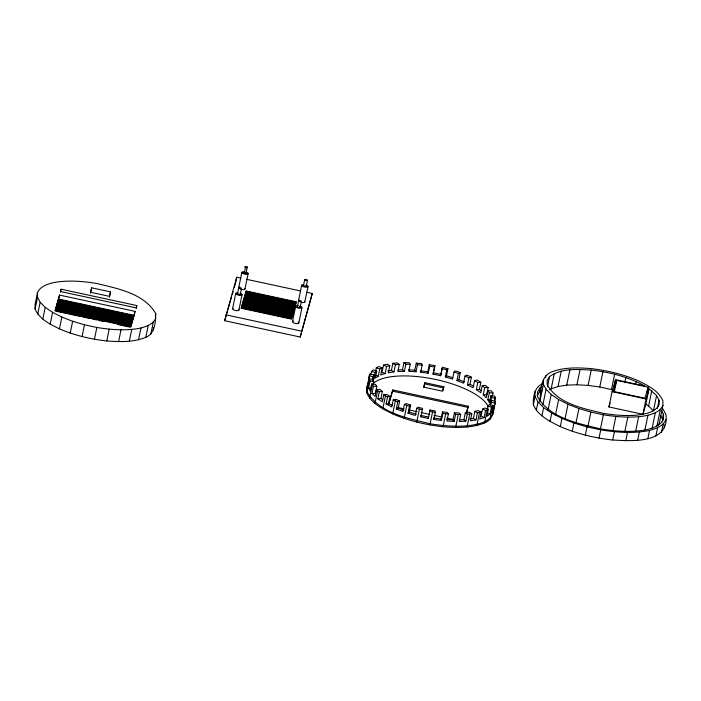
<?xml version="1.0" encoding="UTF-8"?>
<svg xmlns="http://www.w3.org/2000/svg" width="701" height="701" viewBox="0 0 701 701"><rect width="100%" height="100%" fill="white"/><g stroke="black" fill="none" stroke-linecap="round" stroke-linejoin="round"><path stroke-width="1.05" d="M37.468 292.685L35.05 304.479L35.094 309.08C39.379 319.235 50.157 324.204 59.436 328.874C74.481 335.323 90.525 339.188 106.78 340.966C119.818 341.93 133.453 342.333 145.808 337.347C155.026 333.527 155.587 322.223 155.736 313.592C143.985 293.272 117.47 288.584 96.405 283.414C81.851 281.075 66.84 279.901 52.295 282.889C46.555 284.553 39.957 286.674 37.468 292.685L37.512 297.285L35.094 309.08M37.723 314.039L40.15 302.254L37.512 297.285M42.822 319.139L45.241 307.353L40.15 302.254M50.165 324.16L52.584 312.366L45.241 307.353M55.659 309.982L56.597 306.144L132.138 322.442L132.007 322.881L56.466 306.591M55.922 309.973L57.105 304.374L132.647 320.672L132.524 321.111L56.983 304.821M56.089 309.684L57.613 302.604L133.155 318.894L133.032 319.341L57.491 303.051M56.133 309.824L58.13 300.834L133.672 317.124M56.772 307.616L58.639 299.064L134.18 315.354L134.049 315.8L58.507 299.502M57.508 304.733L59.489 295.086L135.03 311.375L134.373 314.591M60.444 292.159L61.048 289.206L136.844 305.557L136.239 308.501M59.436 328.874L61.854 317.08L52.584 312.366M70.223 333.08L72.641 321.286L61.854 317.08M90.569 293.176L91.673 287.822L110.556 291.888L109.461 297.25M82.061 336.594L84.479 324.8L72.641 321.286M94.425 339.258L96.843 327.472C111.398 329.812 126.399 330.986 140.954 327.998C146.693 326.333 153.291 324.204 155.78 318.201M106.78 340.966L109.198 329.172M118.592 341.632L121.01 329.838M129.326 341.229L131.753 329.444M138.535 339.783L140.954 327.998M145.808 337.347L148.226 325.562M150.82 334.035L153.239 322.25M155.289 315.739L155.736 313.592M306.95 292.335L312.269 293.482L300.212 337.023L224.67 320.725L236.728 277.193L240.986 278.113M235.518 283.09L236.728 277.193M232.592 308.712L235.738 293.377M237.516 293.763L241.81 272.417M244.272 273.311L245.481 267.414M240.285 294.359L241.503 288.47A1.42 0.508 11.6 0 0 239.54 287.594A1.42 0.508 11.6 0 0 239.304 288.444A1.42 0.508 11.6 0 0 241.503 288.47M245.937 273.53L247.146 267.642M238.918 310.07L242.064 294.744M244.991 288.908L248.136 273.583M292.483 321.628L295.638 306.302M298.556 300.563L301.702 285.237M297.408 306.679L298.626 300.79M303.48 285.614L304.69 279.725M300.186 307.283L301.395 301.386A1.42 0.508 11.6 0 0 299.432 300.519A1.42 0.508 11.6 0 0 299.196 301.36A1.42 0.508 11.6 0 0 301.395 301.386M306.249 286.218L307.459 280.321A1.42 0.508 11.6 0 0 305.505 279.445A1.42 0.508 11.6 0 0 305.268 280.295A1.42 0.508 11.6 0 0 307.459 280.321M298.81 322.995L301.956 307.66M301.404 302.359A3.233 1.157 11.6 0 0 304.69 302.192L308.028 286.595A3.233 1.157 11.6 0 0 305.995 285.018M300.212 337.023L312.269 293.482M372.634 380.038L373.668 374.982L369.953 374.036L366.711 387.925L366.763 392.823C371.32 403.636 382.79 408.92 392.665 413.888C408.674 420.758 425.752 424.867 443.05 426.751C456.929 427.785 471.44 428.215 484.584 422.913C493.311 419.689 493.846 409.919 495.283 402.111L495.274 401.06L491.471 400.394L490.647 404.433M369.374 374.956L367.964 385.883L369.418 378.812L373.212 379.478L373.729 381.344L373.107 384.376M368.708 380.1L369.953 374.036M366.763 392.823L369.418 378.812M370.882 374.597L371.504 371.565L373.212 369.891L376.691 371.083L375.237 378.154L378.303 376.13L379.749 369.059L382.141 367.937L380.687 375.017L385.129 373.528L386.584 366.457L389.791 365.694L388.336 372.774L393.962 371.889L395.408 364.809L397.204 364.529L399.29 364.45L397.844 371.53L404.407 371.285L405.853 364.213L403.942 362.654L402.497 369.734L404.407 371.285M371.626 384.008L373.379 386.286L371.924 393.366L375.394 393.401L376.84 386.33L375.342 384.376L371.626 384.008L370.172 391.079L368.568 388.056L370.023 380.976L369.427 379.854M372.564 379.697L373.668 374.982M369.558 398.098L372.222 385.129M376.691 371.083C373.134 373.055 375.534 378.549 372.73 381.239M375.657 370.908L376.279 367.876L377.418 367.122L379.066 366.57L382.141 367.937M382.72 399.71L380.923 398.492L382.378 391.412L379.96 389.449L376.49 389.405L375.044 396.477L371.924 393.366M374.991 403.531L377.646 390.562L376.49 389.405M389.791 365.694L387.241 364.205L383.5 365.081L382.054 372.161L385.129 373.528M390.098 396.372L387.565 396.968L386.111 404.039L388.643 403.443L390.098 396.372L386.864 394.479L383.798 394.759L382.343 401.839L377.865 398.773L379.311 391.701L377.646 390.562M382.799 408.867L385.462 395.899L383.798 394.759M387.662 370.987L391.412 370.391L392.858 363.32L397.379 362.899L399.29 364.45M388.661 404.573L392.779 389.958L468.321 406.256L466.288 413.634M399.658 400.99L397.774 401.866L396.319 408.946L398.203 408.061L399.658 400.99L395.758 399.255L393.226 399.85L391.771 406.922L386.111 404.039M392.665 413.888L395.329 400.919L393.226 399.85M403.942 362.654L409.06 362.715L410.243 364.266L408.788 371.337L416 371.749L417.454 364.669L416.271 363.127L421.748 363.661L422.16 365.133L420.705 372.205L428.25 373.247L429.704 366.176L429.292 364.704L434.9 365.694L433.06 374.097L440.614 375.727L442.454 367.324L447.939 368.726L446.484 375.797L445.328 376.928L452.557 379.075L454.011 372.003L455.168 370.873L457.849 371.67L460.294 372.625L458.848 379.697L456.956 380.582L458.41 373.502L460.294 372.625M420.749 416.806L421.135 415.483L428.688 417.113L428.311 418.436L420.749 416.806L422.589 408.411L417.884 407.202L416.718 408.332L415.264 415.413L408.035 413.266L409.2 412.135L410.646 405.055L406.247 403.557L404.363 404.442L402.909 411.513L396.319 408.946M404.144 418.366L406.808 405.388L404.363 404.442M416 371.749L414.817 370.198L416.271 363.127M408.035 413.266L409.489 406.186L410.646 405.055M416.736 422.098L419.4 409.13L416.718 408.332M423.693 387.416L424.955 382.693L443.847 386.768L442.839 390.606M428.25 373.247L427.838 371.775L429.292 364.704M433.06 374.097L434.9 365.694M428.311 418.436L430.142 410.032L434.953 410.891L435.365 412.354L433.91 419.435L441.464 420.469L442.909 413.397L442.497 411.925L447.203 412.39L448.386 413.932L446.94 421.012L454.152 421.415L455.606 414.344L454.414 412.801L458.805 412.854L460.715 414.405L459.26 421.476L465.823 421.231L467.278 414.16L465.368 412.609L463.913 419.68L465.823 421.231M429.897 424.937L432.561 411.969L435.365 412.354M440.614 375.727L442.454 367.324M445.328 376.928L446.782 369.856L447.939 368.726M441.464 420.469L441.052 419.005L442.497 411.925M443.05 426.751L445.713 413.783L448.386 413.932M454.152 421.415L452.96 419.873L454.414 412.801M471.431 377.208L468.899 377.804L467.453 384.884L469.977 384.288L471.431 377.208L469.328 376.148L466.884 375.193L465 376.069L463.545 383.149L456.956 380.582M455.615 427.461L458.279 414.493L460.715 414.405M481.201 390.597L479.405 389.37L480.86 382.299L477.092 380.091L474.559 380.687L473.114 387.758L467.453 384.884M467.05 427.04L469.714 414.072L471.799 413.739L470.345 420.819L475.97 419.934L477.416 412.854L481.158 411.978L479.703 419.049L484.146 417.568L485.591 410.488L488.378 409.191L484.908 408L482.516 409.121L481.061 416.192L484.146 417.568M482.279 385.646L484.698 387.618L483.252 394.689L486.713 394.733L488.168 387.653L485.346 385.366L482.279 385.646L480.825 392.718L476.347 389.66L477.793 382.58L474.559 380.687M469.67 419.023L473.42 418.436L474.866 411.364L478.073 410.611L481.158 411.978M476.846 425.498L479.51 412.53M492.409 396.083L493.031 393.051L491.278 390.772L487.817 390.729L486.363 397.809L483.252 394.689M494.617 401.279L495.239 398.247L494.634 396.083L490.928 395.714L489.473 402.795L487.87 399.763L489.316 392.691L487.817 390.729M484.584 422.913L487.239 409.936M487.344 409.007L487.966 405.975L489.438 404.547L493.153 405.493L491.699 412.574L493.25 410.103L495.283 402.111M488.378 409.191L486.923 416.263L489.99 414.238L491.445 407.167L493.153 405.493M489.99 404.652L491.445 397.581L490.928 395.714M490.367 405.108L491.471 400.394M489.911 419.382L492.575 406.414M494.573 400.42L495.23 397.204M493.819 408.14L495.064 402.076M542.574 383.754C534.407 387.154 532.962 396.871 533.365 404.722C538.105 415.965 550.031 421.459 560.301 426.629C576.958 433.77 594.72 438.046 612.709 440.009C631.61 441.034 669.858 444.101 665.897 414.519L662.988 409.025M533.365 404.722L535.065 396.468L535.012 391.368M537.115 395.776L539.279 392.332L540.243 387.609L542.022 386.435M536.274 410.216L537.974 401.962L535.065 396.468M657.748 425.551L659.282 423.097L662.918 405.415L662.866 400.762C658.537 390.501 647.654 385.48 638.278 380.766C623.075 374.238 606.856 370.338 590.435 368.542C577.256 367.569 563.481 367.158 551.004 372.196C540.173 377.007 541.041 391.088 539.779 401.042M539.788 401.971L543.415 384.288L543.371 379.635M545.509 377.62L545.939 375.543M542.872 404.898L546.07 389.3L543.415 384.288M547.472 386.838L549.566 376.621C561.448 367.937 577.335 369.374 591.241 370.067C609.826 372.17 628.376 376.849 644.815 385.971L615.531 379.679L612.087 391.631L608.941 406.957L642.931 414.291L645.858 404.162L649.003 388.827L656.583 395.548L659.071 400.236L659.115 404.591C655.128 412.994 644.517 413.976 636.377 415.229C625.336 416.07 614.26 415.167 603.351 413.362C583.416 408.473 558.32 404.039 547.209 384.805L547.166 380.45L549.566 376.621M541.917 415.859L543.617 407.605L537.974 401.962M549.584 389.861L551.17 388.818L554.316 373.484M548.024 410.059L551.223 394.453L546.07 389.3M550.048 421.406L551.74 413.161L543.617 407.605M551.17 388.818L558.049 386.514L561.194 371.18M555.437 415.123L558.644 399.517L551.223 394.453M558.049 386.514L566.758 385.138L569.904 369.813M560.301 426.629L562 418.374L551.74 413.161M565.024 418.847L568.012 404.284L558.644 399.517M566.758 385.138L576.923 384.761L580.069 369.436M572.244 431.281L573.935 423.027L562 418.374M575.915 423.097L578.912 408.534L568.012 404.284M576.923 384.761L588.095 385.392L591.241 370.067M585.344 435.172L587.035 426.918L573.935 423.027M587.876 426.646L590.873 412.083L578.912 408.534M588.095 385.392L599.784 387.005L602.939 371.679M600.371 429.345L603.368 414.782C618.072 417.148 633.231 418.331 647.934 415.307C653.735 413.634 660.403 411.487 662.918 405.415M599.031 438.125L600.722 429.871C616.836 432.464 633.441 433.761 649.547 430.449C655.899 428.618 663.199 426.261 665.95 419.61M613.524 390.133L611.491 389.537L614.637 374.203M614.067 386.829L615.531 379.679M614.242 392.183L616.661 380.389L648.136 387.18L647.041 392.542M612.858 431.062L615.855 416.499M612.709 440.009L614.4 431.755M624.784 382.641L625.835 377.532M624.793 431.737L627.781 417.174M635.413 384.577L636.044 381.51M625.774 440.745L627.465 432.491M635.649 431.334L638.637 416.771M642.931 414.291L646.077 398.965L649.003 388.827M637.665 440.307L639.356 432.053M656.583 395.548L653.437 410.874L648.618 406.045L651.764 390.72M644.946 429.871L647.934 415.307M647.855 438.703L649.547 430.449M652.079 428.46L655.286 412.854M657.398 408.411L659.071 400.236M656.933 426.147L660.351 409.507M655.899 436.013L657.591 427.759M662.427 421.827L663.365 414.168L661.507 410.646M661.446 432.342L663.137 424.087M61.048 289.206L60.382 291.511L136.178 307.862L136.844 305.557M59.489 295.086L55.028 310.578L130.859 326.868M55.195 311.016L55.318 310.578M56.947 307.318L57.07 306.872M91.673 287.822L90.394 292.247L109.286 296.321L110.556 291.888M130.57 326.876L135.03 311.375M224.67 320.725L227.378 311.314M227.983 309.229L231.602 296.681M232.197 294.586L233.109 291.45M234.309 287.27L235.212 284.133M388.608 404.424L392.779 389.958M424.955 382.693L423.684 387.127L442.568 391.202L443.847 386.768M422.589 408.411L422.204 409.735L419.4 409.13M430.142 410.032L429.757 411.364L432.561 411.969M466.235 413.485L468.321 406.256M608.941 406.957L610.089 402.979M616.661 380.389L613.471 391.465L644.946 398.247L648.136 387.18M540.243 387.609L537.544 391.92L537.588 396.819C550.083 418.436 578.307 423.43 600.713 428.924C616.197 431.422 632.162 432.675 647.645 429.485C653.753 427.724 660.771 425.454 663.418 419.067L663.365 414.168M308.028 286.595L307.835 286.858A3.233 1.157 11.6 0 1 302.692 286.385A3.233 1.157 11.6 0 1 303.568 284.615M539.279 392.332L541.943 390.562M379.311 391.701L382.378 391.412M477.793 382.58L480.86 382.299M377.865 398.773L380.923 398.492M476.347 389.66L479.405 389.37M405.853 364.213L410.243 364.266M398.115 369.891L402.497 369.734M465.368 412.609L469.249 412.249L471.799 413.739M467.278 414.16L469.714 414.072M459.541 419.846L463.913 419.68M373.379 386.286L376.84 386.33M484.698 387.618L488.168 387.653M417.454 364.669L422.16 365.133M408.63 369.848L414.817 370.198M455.606 414.344L458.279 414.493M446.782 419.522L452.96 419.873M370.023 380.976L373.729 381.344M489.316 392.691L493.031 393.051M368.568 388.056L371.355 388.328M487.87 399.763L490.647 400.034M429.704 366.176L434.515 367.026M427.838 371.775L420.293 370.741L420.705 372.205M442.909 413.397L445.713 413.783M441.052 419.005L433.498 417.962L433.91 419.435M369.392 375.999L373.186 376.665M491.445 397.581L495.239 398.247M246.305 279.261L300.563 290.959M599.784 387.005L611.491 389.537M612.087 391.631L646.077 398.965M225.88 314.837L301.421 331.126M442.068 368.656L446.782 369.856M433.446 372.766L440.999 374.395M590.873 412.083L603.368 414.782M57.999 301.281L133.541 317.571M424.718 383.876L443.602 387.951M131.63 324.212L56.089 307.923L55.957 308.361L131.499 324.651M56.255 311.253L80.729 316.528M82.858 316.983L90.306 318.596M92.427 319.051L96.685 319.971M98.815 320.427L103.073 321.347M117.97 324.554L129.667 327.078M587.035 426.918L600.722 429.871M392.534 391.14L468.075 407.43M84.479 324.8L96.843 327.472M397.888 407.526L404.267 408.902M408.525 409.822L417.034 411.653M421.292 412.574L429.801 414.405M434.059 415.325L441.507 416.937M446.826 418.076L453.214 419.461M371.504 371.565L375.219 372.511M490.989 402.076L494.704 403.022M491.392 409.621L493.25 410.103M454.011 372.003L458.41 373.502M446.484 375.797L452.68 377.637M406.808 405.388L409.489 406.186M409.2 412.135L416.429 414.282M376.279 367.876L379.749 369.059M487.966 405.975L491.445 407.167M375.692 375.245L378.303 376.13M487.388 413.353L489.99 414.238M465 376.069L468.899 377.804M458.848 379.697L464.491 381.896M395.329 400.919L397.774 401.866M398.203 408.061L403.855 410.26M383.5 365.081L386.584 366.457M482.516 409.121L485.591 410.488M469.977 384.288L473.753 386.207M385.462 395.899L387.565 396.968M388.643 403.443L392.42 405.371M392.858 363.32L395.408 364.809M474.866 411.364L477.416 412.854M391.412 370.391L393.962 371.889M473.42 418.436L475.97 419.934M645.858 404.162L648.618 406.045M244.763 288.444L244.894 288.584A3.225 1.148 11.6 0 1 240.969 289.294M660.535 415.369L662.401 418.883M664.224 424.806L664.259 427.864M492.838 411.934L492.864 413.897C488.369 423.343 476.435 424.455 467.287 425.857C454.87 426.804 442.41 425.787 430.142 423.763C407.728 418.26 379.504 413.266 367.009 391.64L366.956 386.742M492.593 412.135L492.619 415.08M153.326 327.227L153.361 329.996M373.291 383.517A60.531 21.591 11.6 0 1 433.84 379.083A60.531 21.591 11.6 0 1 488.422 406.852M299.607 306.705A1.42 0.508 11.6 0 1 299.993 307.459A1.42 0.508 11.6 0 1 298.188 307.336A1.42 0.508 11.6 0 1 297.496 306.565M299.923 306.083A3.233 1.157 11.6 0 1 301.202 308.177A3.233 1.157 11.6 0 1 296.024 307.064A3.233 1.157 11.6 0 1 298.284 305.732M298.109 322.004A3.233 1.157 11.6 0 1 297.662 323.582A3.233 1.157 11.6 0 1 293.184 322.609A3.233 1.157 11.6 0 1 293.64 321.04M298.819 301.211A3.233 1.157 11.6 0 1 299.143 300.098M304.62 301.281A3.233 1.157 11.6 0 1 304.882 301.929M239.067 288.4A3.225 1.148 11.6 0 1 239.628 287.095M238.655 309.43A3.233 1.157 11.6 0 1 235.44 310.508A3.233 1.157 11.6 0 1 233.179 308.247M305.943 285.78A1.42 0.508 11.6 0 1 305.75 286.472A1.42 0.508 11.6 0 1 303.787 286.052A1.42 0.508 11.6 0 1 303.989 285.36M244.307 272.435A1.402 0.499 11.6 0 0 243.72 272.987A1.402 0.499 11.6 0 0 245.429 273.556A1.402 0.499 11.6 0 0 246.314 273.11L246.174 272.961A1.402 0.499 11.6 0 0 245.683 272.689M244.202 271.725A3.225 1.148 11.6 0 0 242.704 273.408L243.352 273.714A3.225 1.148 11.6 0 0 246.866 274.275A3.225 1.148 11.6 0 0 248.04 273.259L247.733 272.917A3.225 1.148 11.6 0 0 246.594 272.286M240.171 294.078A1.42 0.508 11.6 0 1 239.584 294.63A1.42 0.508 11.6 0 1 237.753 294.148A1.42 0.508 11.6 0 1 238.025 293.509M240.031 293.167A3.233 1.157 11.6 0 1 241.486 295.209A3.233 1.157 11.6 0 1 236.439 294.367A3.233 1.157 11.6 0 1 237.604 292.755M55.572 309.693L55.449 310.131L130.991 326.429L131.113 325.983L55.572 309.693M55.826 308.808L55.703 309.246L131.245 325.544L131.367 325.098L55.826 308.808M56.343 307.029L56.211 307.476L131.753 323.766L131.884 323.327L56.343 307.029M56.851 305.259L56.72 305.706L132.261 321.996L132.393 321.557L56.851 305.259M57.359 303.489L57.237 303.936L132.778 320.226L132.901 319.787L57.359 303.489M57.868 301.719L57.745 302.166L133.286 318.456L133.418 318.009L57.868 301.719M58.385 299.949L58.253 300.387L133.795 316.686L133.926 316.239L58.385 299.949M241.275 307.809L241.153 308.247L291.511 319.113L291.634 318.666L241.275 307.809M241.53 306.924L241.407 307.362L291.765 318.228L291.896 317.781L241.53 306.924M241.784 306.039L241.661 306.477L292.019 317.343L292.151 316.896L241.784 306.039M242.047 305.145L241.915 305.592L292.273 316.458L292.405 316.011L242.047 305.145M242.301 304.26L242.169 304.707L292.527 315.573L292.659 315.126L242.301 304.26M242.555 303.375L242.423 303.822L292.79 314.679L292.913 314.241L242.555 303.375M242.809 302.49L242.677 302.937L293.044 313.794L293.167 313.356L242.809 302.49M243.063 301.605L242.932 302.052L293.298 312.909L293.421 312.471L243.063 301.605M243.317 300.72L243.194 301.167L293.553 312.024L293.684 311.586L243.317 300.72M243.571 299.835L243.449 300.282L293.807 311.139L293.938 310.701L243.571 299.835M243.825 298.95L243.703 299.388L294.061 310.254L294.192 309.816L243.825 298.95M244.088 298.065L243.957 298.503L294.315 309.369L294.446 308.922L244.088 298.065M244.342 297.18L244.211 297.618L294.569 308.484L294.7 308.037L244.342 297.18M244.596 296.295L244.465 296.733L294.832 307.599L294.955 307.152L244.596 296.295M244.851 295.41L244.719 295.848L295.086 306.714L295.209 306.267L244.851 295.41M245.105 294.525L244.973 294.963L295.34 305.829L295.463 305.382L245.105 294.525M245.359 293.64L245.236 294.078L295.594 304.944L295.726 304.497L245.359 293.64M245.613 292.746L245.49 293.193L295.848 304.059L295.98 303.612L245.613 292.746M245.867 291.861L245.744 292.308L296.102 303.165L296.234 302.727L245.867 291.861M246.13 290.976L245.998 291.423L296.357 302.28L296.488 301.842L246.13 290.976M247.523 267.212L247.392 267.072A1.402 0.499 11.6 0 0 245.07 266.608A1.402 0.499 11.6 0 0 245.928 267.554A1.402 0.499 11.6 0 0 247.523 267.212"/></g></svg>
